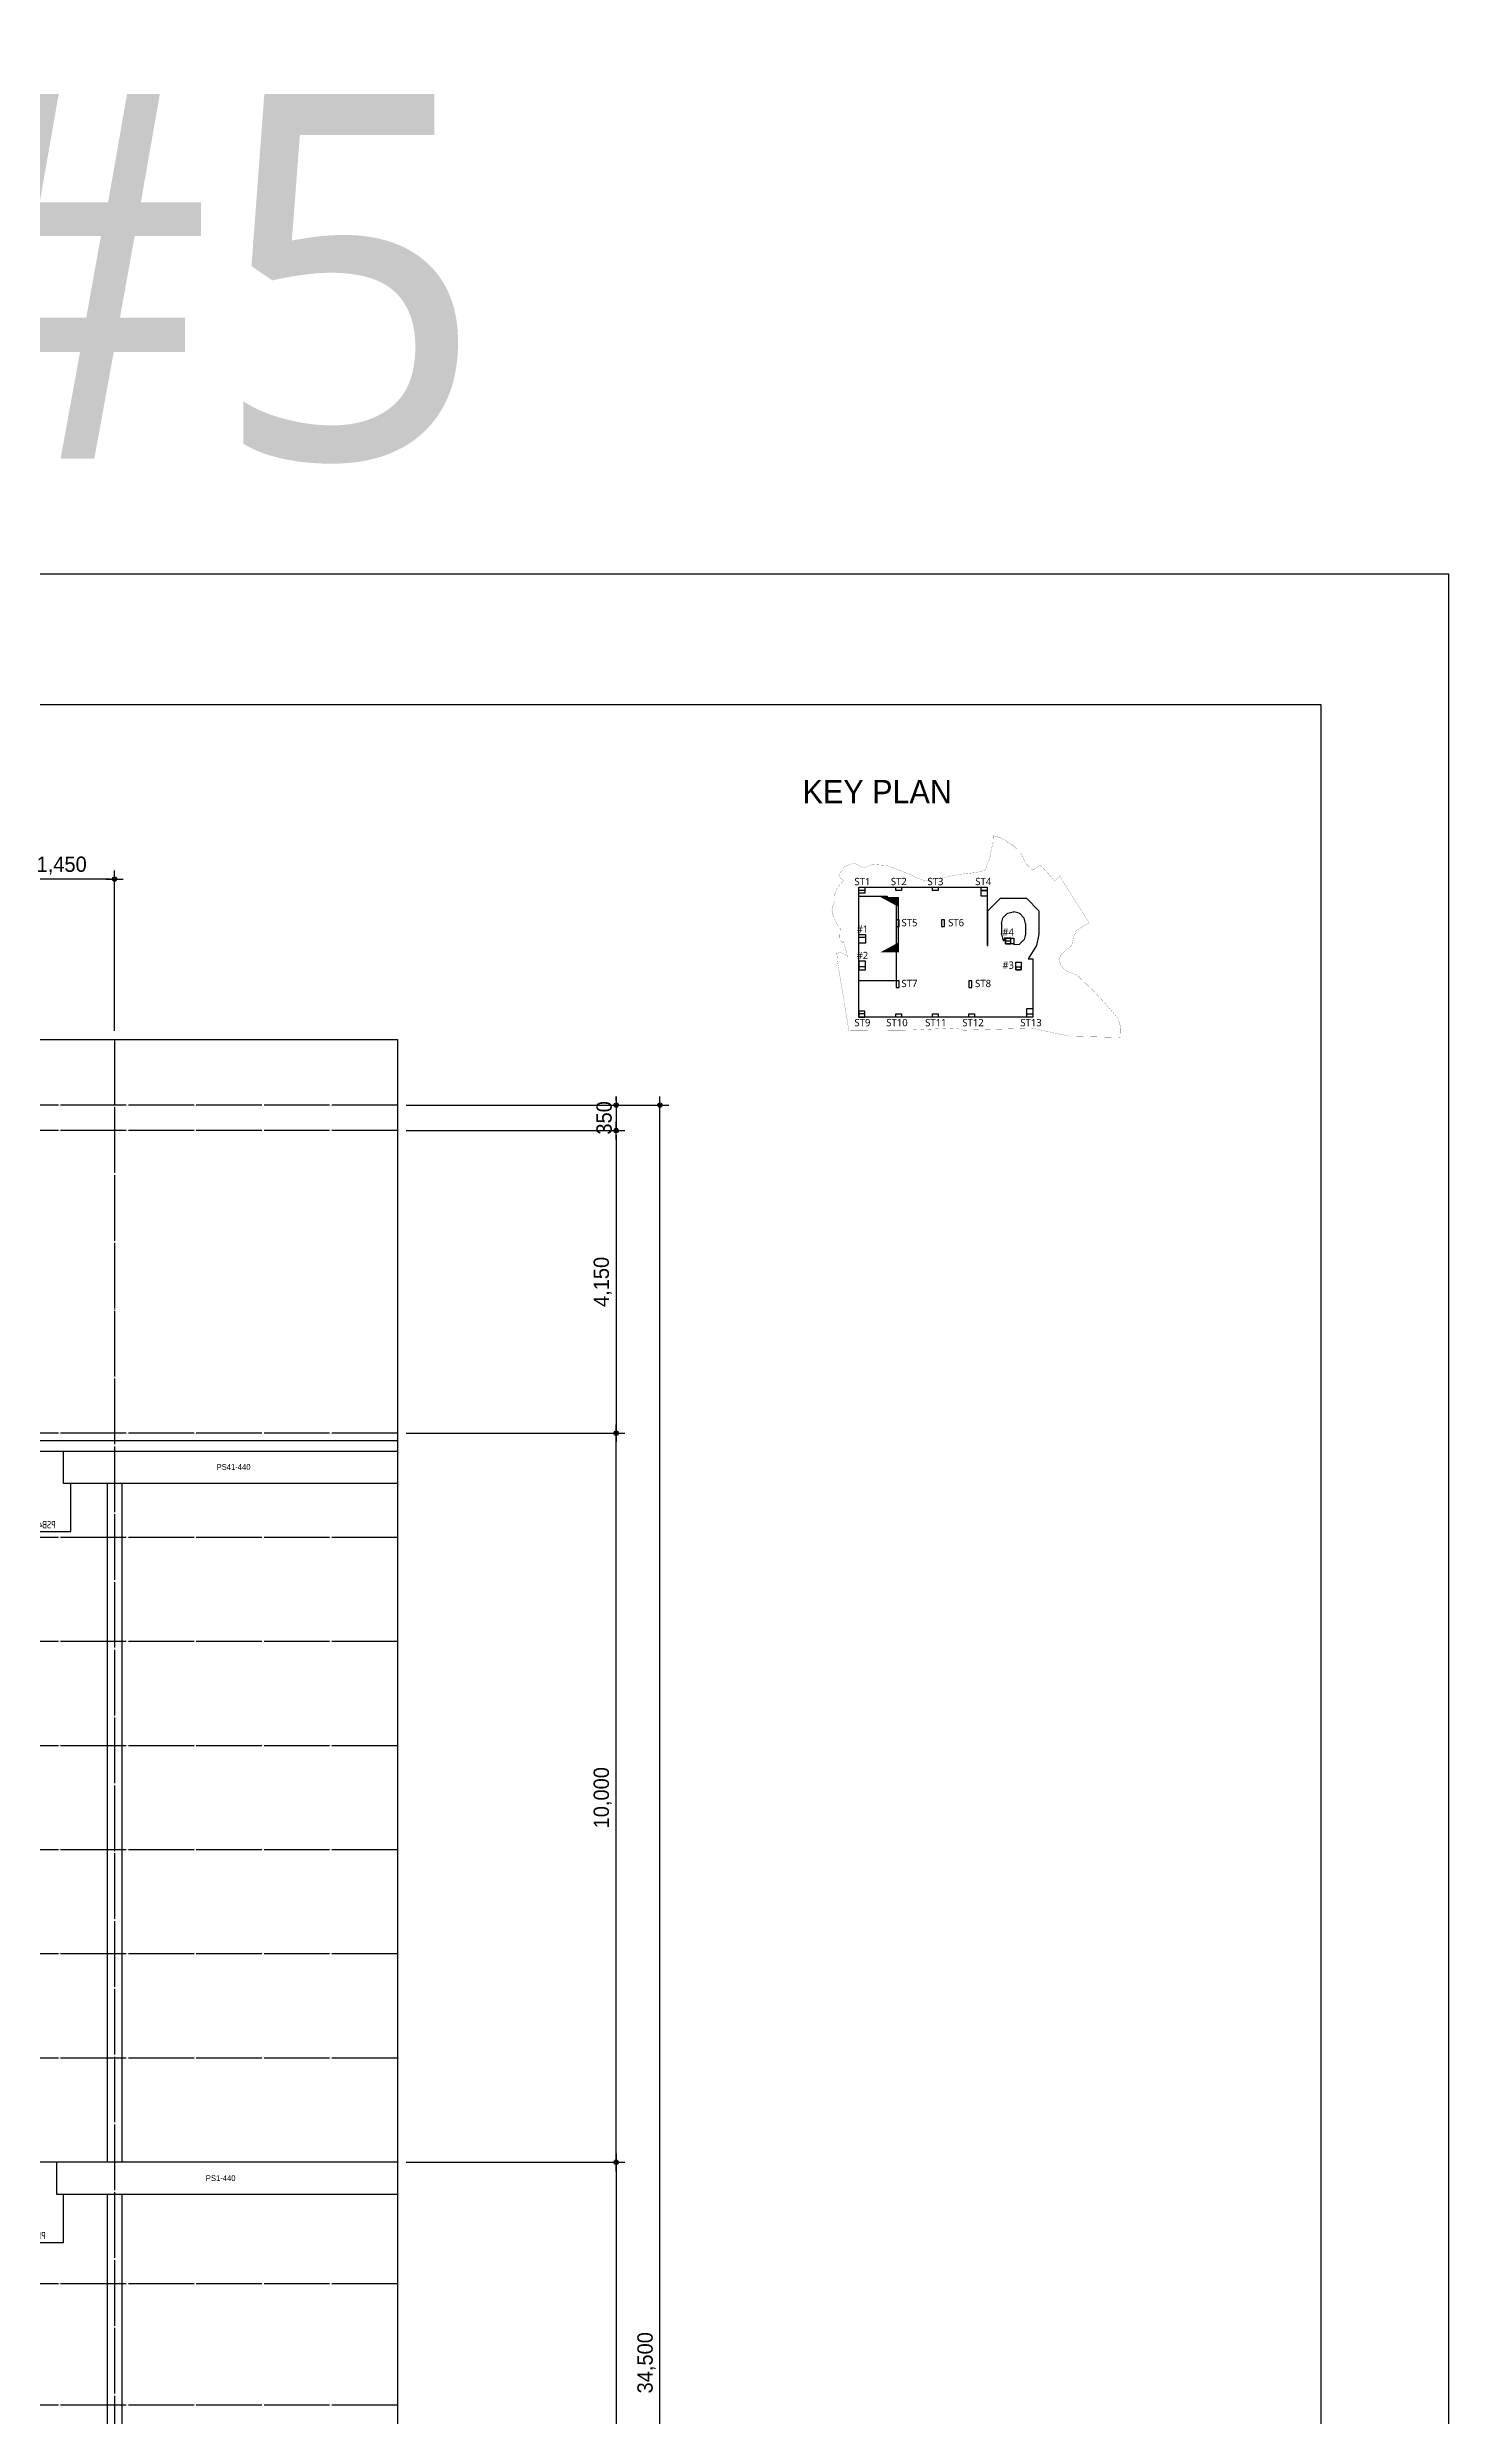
# Model space of a CAD drawing. Header units: millimetres. Extents: x 11948722 to 13111668, y -10771712 to -10232988.
# Drawn here: x 12518945 to 12538163, y -10549436 to -10516940 of the extents above; entities that cross this region are included whole.
import ezdxf
from ezdxf.enums import TextEntityAlignment as Align

# ---------------------------------------------------------------- set-up
doc = ezdxf.new("R2010")
doc.units = ezdxf.units.MM
doc.header["$LTSCALE"] = 150
doc.header["$MEASUREMENT"] = 0
doc.linetypes.add('CEN', pattern=[6.2, 6, -0.1, 0, -0.1])
doc.linetypes.add('Xref-계단단면도$0$PHANTOM', pattern=[2.5, 1.25, -0.25, 0.25, -0.25, 0.25, -0.25])
doc.layers.get('0').update_dxf_attribs({"linetype": 'CONTINUOUS'})
doc.layers.get('Defpoints').update_dxf_attribs({"color": 117, "linetype": 'CONTINUOUS'})
for name, color, linetype in [('A-CON', 2, 'CONTINUOUS'), ('A-ELE-8', 8, 'CONTINUOUS'), ('A-FIN-4', 9, 'CONTINUOUS'), ('A-중심선', 10, 'CEN'), ('CON-C', 2, 'CONTINUOUS'), ('WALb', 3, 'CONTINUOUS'), ('Xref-계단단면도$0$3 dim0', 7, 'CONTINUOUS'), ('Xref-계단단면도$0$TE1', 3, 'CONTINUOUS'), ('Xref-계단단면도$0$TEX', 3, 'CONTINUOUS'), ('Xref-계단단면도$0$WALL', 2, 'CONTINUOUS'), ('Xref-계단단면도$0$사업부지', 6, 'CONTINUOUS')]:
    doc.layers.add(name, color=color, linetype=linetype)
doc.styles.get("Standard").update_dxf_attribs({"font": 'NanumGothic.ttf'})
doc.styles.add('Xref-계단단면도$0$나눔고딕 Se', font='')
doc.styles.add('Xref-계단단면도$0$돋움', font='')
doc.styles.add('나눔고딕 Se', font='NanumGothic.ttf')
doc.styles.get('Xref-계단단면도$0$나눔고딕 Se').set_extended_font_data('Dotum')
doc.styles.get('Xref-계단단면도$0$돋움').set_extended_font_data('Dotum')
doc.dimstyles.new('Xref-계단단면도$0$A1-100', dxfattribs={"dimtxt": 3, "dimasz": 1, "dimexe": 2, "dimexo": 2, "dimgap": 1, "dimtad": 1, "dimdec": 0, "dimzin": 12, "dimdsep": 46, "dimlunit": 6, "dimtxsty": 'Xref-계단단면도$0$나눔고딕 Se', "dimblk1": 'Xref-계단단면도$0$DIMDOT', "dimblk2": 'Xref-계단단면도$0$DIMDOT', "dimsah": 1, "dimcen": -1, "dimdle": 2, "dimclrd": 256, "dimclre": 256, "dimclrt": 3, "dimadec": 0, "dimazin": 0, "dimtfac": 1, "dimtdec": 0, "dimtix": 1, "dimtmove": 2, "dimatfit": 3, "dimldrblk": 'Xref-계단단면도$0$DIMDOT', "dimfxl": 1, "dimtvp": 1, "dimtolj": 1, "dimtzin": 12, "dimlwd": -1, "dimlwe": -1, "dimarcsym": 0})

# ---------------------------------------------------------------- blocks, each defined once
blk = doc.blocks.new('Xref-계단단면도$0$DIMDOT')
at = {"color": 0}
blk.add_line((-2, 0), (2, 0), dxfattribs=at)
for radius in [0.5, 0.25]:
    blk.add_circle((0, 0), radius, dxfattribs=at)
blk = doc.blocks.new('*D957')
at = {"layer": 'Defpoints', "color": 0, "ltscale": 1200}
for p in [(12523746, -10531448), (12527346, -10531448), (12523746, -10565948)]:
    blk.add_point(p, dxfattribs=at)
at = {"layer": 'Xref-계단단면도$0$3 dim0'}
for p, q in [((12523866, -10531448), (12527466, -10531448)), ((12527346, -10565888), (12527346, -10531508)), ((12523866, -10565948), (12527466, -10565948))]:
    blk.add_line(p, q, dxfattribs=at)
at = {"layer": 'Xref-계단단면도$0$3 dim0', "ltscale": 1200, "xscale": 60, "yscale": 60, "zscale": 60}
for p, rotation in [((12527346, -10531448), 90), ((12527346, -10565948), 270)]:
    blk.add_blockref('Xref-계단단면도$0$DIMDOT', p, dxfattribs=dict(at, rotation=rotation))
at = {"layer": 'Xref-계단단면도$0$3 dim0', "color": 3, "ltscale": 1200, "insert": (12527161, -10548698), "char_height": 210, "attachment_point": 5, "rotation": 90, "style": 'Xref-계단단면도$0$나눔고딕 Se'}
blk.add_mtext('\\A1;34,500', dxfattribs=at)
blk = doc.blocks.new('*D958')
at = {"layer": 'Defpoints', "color": 0, "ltscale": 1200}
for p in [(12523746, -10535948), (12526746, -10535948), (12523746, -10545948)]:
    blk.add_point(p, dxfattribs=at)
at = {"layer": 'Xref-계단단면도$0$3 dim0'}
for p, q in [((12523866, -10535948), (12526866, -10535948)), ((12526746, -10545888), (12526746, -10536008)), ((12523866, -10545948), (12526866, -10545948))]:
    blk.add_line(p, q, dxfattribs=at)
at = {"layer": 'Xref-계단단면도$0$3 dim0', "ltscale": 1200, "xscale": 60, "yscale": 60, "zscale": 60}
for p, rotation in [((12526746, -10535948), 90), ((12526746, -10545948), 270)]:
    blk.add_blockref('Xref-계단단면도$0$DIMDOT', p, dxfattribs=dict(at, rotation=rotation))
at = {"layer": 'Xref-계단단면도$0$3 dim0', "color": 3, "ltscale": 1200, "insert": (12526561, -10540948), "char_height": 210, "attachment_point": 5, "rotation": 90, "style": 'Xref-계단단면도$0$나눔고딕 Se'}
blk.add_mtext('\\A1;10,000', dxfattribs=at)
blk = doc.blocks.new('*D959')
at = {"layer": 'Defpoints', "color": 0, "ltscale": 1200}
for p in [(12523746, -10545948), (12523746, -10555948), (12526746, -10555948)]:
    blk.add_point(p, dxfattribs=at)
at = {"layer": 'Xref-계단단면도$0$3 dim0'}
for p, q in [((12523866, -10545948), (12526866, -10545948)), ((12526746, -10546008), (12526746, -10555888)), ((12523866, -10555948), (12526866, -10555948))]:
    blk.add_line(p, q, dxfattribs=at)
at = {"layer": 'Xref-계단단면도$0$3 dim0', "ltscale": 1200, "xscale": 60, "yscale": 60, "zscale": 60}
for p, rotation in [((12526746, -10545948), 90), ((12526746, -10555948), 270)]:
    blk.add_blockref('Xref-계단단면도$0$DIMDOT', p, dxfattribs=dict(at, rotation=rotation))
at = {"layer": 'Xref-계단단면도$0$3 dim0', "color": 3, "ltscale": 1200, "insert": (12526561, -10550948), "char_height": 210, "attachment_point": 5, "rotation": 90, "style": 'Xref-계단단면도$0$나눔고딕 Se'}
blk.add_mtext('\\A1;10,000', dxfattribs=at)
blk = doc.blocks.new('zw$E319')
at = {"layer": 'Xref-계단단면도$0$TEX', "linetype": 'ByBlock'}
blk.add_line((237, 0), (-518, 0), dxfattribs=at)
for points in [[(-518, 0), (-518, 243), (-386, 0)], [(237, 0), (237, 243), (105, 0)]]:
    blk.add_solid(points, dxfattribs=at)
blk = doc.blocks.new('A$C70812429')
at = {"layer": 'Xref-계단단면도$0$WALL', "color": 7}
for p, q in [((289377, -159419), (291069, -153102)), ((289377, -159419), (289377, -171419)), ((289377, -172419), (289377, -171419)), ((291069, -153102), (291569, -152236)), ((291569, -152236), (296194, -147612)), ((296194, -147612), (297060, -147112)), ((297060, -147112), (303377, -145419)), ((303377, -145419), (304377, -145419)), ((310694, -147112), (304377, -145419)), ((310694, -147112), (311560, -147612)), ((316184, -152236), (311560, -147612)), ((316184, -152236), (316684, -153102)), ((318377, -159419), (316684, -153102)), ((318377, -159419), (318377, -160419)), ((318377, -160419), (318377, -171419)), ((318377, -171419), (318377, -172419)), ((289377, -172419), (291091, -178724)), ((291591, -179590), (291091, -178724)), ((291591, -179590), (292103, -180099)), ((292700, -177089), (292700, -179851)), ((294457, -177089), (292700, -177089)), ((304357, -183889), (304357, -185119)), ((310672, -184689), (304377, -185119)), ((311538, -184189), (310672, -184689)), ((316162, -179590), (311538, -184189)), ((316662, -178724), (316162, -179590)), ((318377, -172419), (316662, -178724))]:
    blk.add_line(p, q, dxfattribs=at)
for points in [[(124627, -122919), (117477, -122919), (117477, -115719), (124627, -115719)], [(124627, -119519), (117477, -119519), (117477, -115719), (124627, -115719)], [(162477, -228719), (117477, -228719), (117477, -126519), (151477, -126519), (151477, -130019), (162477, -130069)], [(168977, -119669), (162077, -119669), (162077, -115719), (168977, -115719)], [(212977, -119669), (206077, -119669), (206077, -115719), (212977, -115719)], [(272277, -119669), (265127, -119669), (265127, -115719), (272277, -115719)], [(265127, -119669), (272277, -119669), (272277, -126419), (265127, -126419)], [(162477, -155200), (162477, -163200), (166127, -163200), (166127, -155200)], [(217224, -155200), (217224, -163200), (220874, -163200), (220874, -155200)], [(125477, -183119), (117477, -183119), (117477, -172719), (125477, -172719)], [(125477, -176369), (117477, -176369), (117477, -172719), (125477, -172719)], [(304377, -183889), (294477, -183889), (294477, -177089), (304377, -177089)], [(300827, -177089), (294477, -177089), (294477, -183889), (300827, -183889)], [(300827, -180639), (294477, -180639), (294477, -183889), (300827, -183889)], [(125477, -205119), (117477, -205119), (117477, -215519), (125477, -215519)], [(125477, -211869), (117477, -211869), (117477, -215519), (125477, -215519)], [(162477, -228719), (162477, -236719), (166127, -236719), (166127, -228719)], [(250077, -228719), (250077, -236719), (253727, -236719), (253727, -228719)], [(313027, -215319), (306877, -215319), (306877, -206019), (313027, -206019)], [(313027, -212069), (306877, -212069), (306877, -215319), (313027, -215319)], [(124627, -265219), (117477, -265219), (117477, -272519), (124627, -272519)], [(124627, -268719), (117477, -268719), (117477, -272519), (124627, -272519)], [(162077, -268569), (168977, -268569), (168977, -272519), (162077, -272519)], [(206077, -268569), (212977, -268569), (212977, -272519), (206077, -272519)], [(250077, -268569), (256977, -268569), (256977, -272519), (250077, -272519)], [(320127, -261969), (327277, -261969), (327277, -272519), (320127, -272519)], [(320127, -268719), (327277, -268719), (327277, -272519), (320127, -272519)]]:
    blk.add_lwpolyline(points, close=True, dxfattribs=at)
blk.add_lwpolyline([(327277, -272519), (117477, -272519), (117477, -115719), (272277, -115719), (272277, -186219), (273077, -186219), (273077, -144295), (288252, -129119), (319501, -129119), (334677, -144295), (334677, -172496), (331727, -185965), (321692, -201994), (327277, -201994), (327277, -272519)], dxfattribs=at)
blk.add_arc((292350, -179851), 350, 225.155035, 0, dxfattribs=at)
at = {"layer": 'Xref-계단단면도$0$사업부지', "color": 1, "linetype": 'Xref-계단단면도$0$PHANTOM', "const_width": 189, "flags": 128}
blk.add_lwpolyline([(97778, -182562), (94159, -179240), (94762, -165477), (92418, -162912), (88764, -156063), (85967, -149695), (84751, -143756), (86069, -137823), (88188, -132949), (88235, -124327), (91497, -115888), (98026, -108642), (98784, -107396), (95194, -104952), (93053, -100732), (95975, -96700), (100526, -90421), (111288, -86481), (123099, -92574), (134051, -88243), (151282, -89467), (169234, -96476), (179910, -100643), (187103, -104288), (197773, -108293), (225036, -103011), (239918, -100023), (258939, -97967), (270281, -95108), (271992, -88091), (274658, -83053), (276202, -76809), (276867, -71625), (279724, -60353), (279301, -53218), (288605, -56251), (294513, -59227), (298230, -62774), (302460, -64226), (312409, -73953), (315098, -78534), (318547, -86957), (327224, -95061), (332642, -91564), (336541, -89047), (346711, -100125), (352007, -106284), (353979, -108578), (359555, -101928), (374892, -126588), (390086, -150565), (395380, -159014), (387488, -162906), (379505, -168671), (376096, -176979), (375041, -183641), (373297, -186875), (361715, -196579), (358701, -203210), (360939, -209038), (365022, -214834), (370252, -218059), (380720, -221942), (396324, -236773), (400613, -240850), (407234, -248027), (414278, -255665), (429731, -273646), (433256, -283950), (432893, -297063), (371368, -295615), (327193, -285905), (308632, -286424), (243708, -288288), (234006, -285635), (179591, -288111), (105280, -288771), (91225, -203609), (91599, -199622), (89663, -195448), (94651, -194696), (94653, -194696), (94653, -194696), (94655, -194696), (100506, -196721), (103538, -199201), (98880, -181445), (97778, -182562), (94159, -179240)], close=True, dxfattribs=at)
at = {"layer": 'Defpoints', "style": '나눔고딕 Se'}
for s, p in [('ST1', (121603, -113213)), ('ST2', (165552, -113213)), ('ST3', (209789, -113213)), ('ST4', (267472, -113213)), ('#1', (121603, -170655)), ('ST5', (178387, -162807)), ('ST6', (234705, -162807)), ('#4', (297539, -174248)), ('#2', (121603, -202516)), ('ST7', (178387, -236297)), ('ST8', (267286, -236297)), ('#3', (297539, -214144)), ('ST9', (121603, -283507)), ('ST10', (163364, -283507)), ('ST11', (210218, -283507)), ('ST12', (255180, -283507)), ('ST13', (325089, -283507))]:
    blk.add_text(s, height=8800.7, dxfattribs=at).set_placement(p, align=Align.CENTER)
blk = doc.blocks.new('*D1045')
at = {"layer": 'Defpoints', "color": 0, "ltscale": 1200}
for p in [(12518416, -10528348), (12518416, -10530548), (12519866, -10530548)]:
    blk.add_point(p, dxfattribs=at)
at = {"layer": 'Xref-계단단면도$0$3 dim0'}
for p, q in [((12518416, -10530428), (12518416, -10528228)), ((12519806, -10528348), (12518476, -10528348)), ((12519866, -10530428), (12519866, -10528228))]:
    blk.add_line(p, q, dxfattribs=at)
at = {"layer": 'Xref-계단단면도$0$3 dim0', "ltscale": 1200, "xscale": 60, "yscale": 60, "zscale": 60, "rotation": 180}
blk.add_blockref('Xref-계단단면도$0$DIMDOT', (12518416, -10528348), dxfattribs=at)
at = {"layer": 'Xref-계단단면도$0$3 dim0', "ltscale": 1200, "xscale": 60, "yscale": 60, "zscale": 60}
blk.add_blockref('Xref-계단단면도$0$DIMDOT', (12519866, -10528348), dxfattribs=at)
at = {"layer": 'Xref-계단단면도$0$3 dim0', "color": 3, "ltscale": 1200, "insert": (12519141, -10528163), "char_height": 210, "attachment_point": 5, "style": 'Xref-계단단면도$0$나눔고딕 Se'}
blk.add_mtext('\\A1;1,450', dxfattribs=at)
blk = doc.blocks.new('*D1241')
at = {"layer": 'Defpoints', "color": 0, "ltscale": 1200}
for p in [(12523746, -10531798), (12523746, -10535948), (12526746, -10535948)]:
    blk.add_point(p, dxfattribs=at)
at = {"layer": 'Xref-계단단면도$0$3 dim0'}
for p, q in [((12523866, -10531798), (12526866, -10531798)), ((12526746, -10531858), (12526746, -10535888)), ((12523866, -10535948), (12526866, -10535948))]:
    blk.add_line(p, q, dxfattribs=at)
at = {"layer": 'Xref-계단단면도$0$3 dim0', "ltscale": 1200, "xscale": 60, "yscale": 60, "zscale": 60}
for p, rotation in [((12526746, -10531798), 90), ((12526746, -10535948), 270)]:
    blk.add_blockref('Xref-계단단면도$0$DIMDOT', p, dxfattribs=dict(at, rotation=rotation))
at = {"layer": 'Xref-계단단면도$0$3 dim0', "color": 3, "ltscale": 1200, "insert": (12526561, -10533873), "char_height": 210, "attachment_point": 5, "rotation": 90, "style": 'Xref-계단단면도$0$나눔고딕 Se'}
blk.add_mtext('\\A1;4,150', dxfattribs=at)
blk = doc.blocks.new('*D1242')
at = {"layer": 'Defpoints', "color": 0, "ltscale": 1200}
for p in [(12523746, -10531448), (12523746, -10531798), (12526746, -10531798)]:
    blk.add_point(p, dxfattribs=at)
at = {"layer": 'Xref-계단단면도$0$3 dim0'}
for p, q in [((12526746, -10531388), (12526746, -10531328)), ((12523866, -10531448), (12526866, -10531448)), ((12526746, -10531448), (12526746, -10531798)), ((12523866, -10531798), (12526866, -10531798)), ((12526746, -10531858), (12526746, -10531918))]:
    blk.add_line(p, q, dxfattribs=at)
at = {"layer": 'Xref-계단단면도$0$3 dim0', "ltscale": 1200, "xscale": 60, "yscale": 60, "zscale": 60}
for p, rotation in [((12526746, -10531448), 270), ((12526746, -10531798), 90)]:
    blk.add_blockref('Xref-계단단면도$0$DIMDOT', p, dxfattribs=dict(at, rotation=rotation))
at = {"layer": 'Xref-계단단면도$0$3 dim0', "color": 3, "ltscale": 1200, "insert": (12526581, -10531623), "char_height": 210, "attachment_point": 5, "rotation": 90, "style": 'Xref-계단단면도$0$나눔고딕 Se'}
blk.add_mtext('\\A1;350', dxfattribs=at)
blk = doc.blocks.new('PSB43')
at = {"layer": 'CON-C', "ltscale": 1200, "flags": 128}
blk.add_lwpolyline([(-350, 0), (-350, 660), (-250, 660), (-250, 1100), (350, 1100), (350, 0)], close=True, dxfattribs=at)
at = {"layer": 'Defpoints', "color": 1, "width": 0.8}
blk.add_text('PSB43', height=99.8, dxfattribs=at).set_placement((-144, 96), align=Align.MIDDLE_LEFT)
blk = doc.blocks.new('PB1')
at = {"layer": 'CON-C', "ltscale": 1200, "flags": 128}
blk.add_lwpolyline([(-300, 0), (-300, 660), (-210, 660), (-210, 1100), (300, 1100), (300, 0)], close=True, dxfattribs=at)
at = {"layer": 'Defpoints', "color": 1, "width": 0.8}
blk.add_text('PB1', height=99.8, dxfattribs=at).set_placement((-57, 96), align=Align.MIDDLE_LEFT)

msp = doc.modelspace()

# ---------------------------------------------------------------- linework, layer by layer
at = {"layer": 'A-ELE-8'}
msp.add_line((12523746.5, -10536638.2), (12519265.8, -10536638.2), dxfattribs=at)
at = {"layer": 'A-FIN-4'}
msp.add_line((12518565.8, -10536048.2), (12523746.5, -10536048.2), dxfattribs=at)
at = {"layer": 'A-중심선'}
for p, q in [((12519865.8, -10530548.2), (12519865.8, -10579644.2)), ((12523746.5, -10531448.2), (12506120.5, -10531448.2)), ((12523746.5, -10531798.2), (12506120.5, -10531798.2)), ((12523746.5, -10535948.2), (12506120.5, -10535948.2)), ((12523746.5, -10537376.7), (12506120.5, -10537376.7)), ((12523746.5, -10538805.3), (12506120.5, -10538805.3)), ((12523746.5, -10540233.9), (12506120.5, -10540233.9)), ((12523746.5, -10541662.4), (12506120.5, -10541662.4)), ((12523746.5, -10543091), (12506120.5, -10543091)), ((12523746.5, -10544519.6), (12506120.5, -10544519.6)), ((12523746.5, -10545948.2), (12506120.5, -10545948.2)), ((12523746.5, -10547614.8), (12506120.5, -10547614.8)), ((12523746.5, -10549281.5), (12506120.5, -10549281.5))]:
    msp.add_line(p, q, dxfattribs=at)
at = {"layer": 'CON-C', "ltscale": 1200}
for p, q in [((12523746.5, -10536198.2), (12519165.8, -10536198.2)), ((12523746.5, -10536638.2), (12519265.8, -10536638.2))]:
    msp.add_line(p, q, dxfattribs=at)
for points in [[(12523746.5, -10545948.2), (12519075.8, -10545948.2)], [(12523746.5, -10546388.2), (12519165.8, -10546388.2)]]:
    msp.add_lwpolyline(points, dxfattribs=at)
at = {"layer": 'Defpoints', "ltscale": 1200}
for points in [[(12493612.7, -10524159.4), (12538162.7, -10524159.4), (12538162.7, -10587159.4), (12493612.7, -10587159.4)], [(12495465.7, -10580484.4), (12536415.7, -10580484.4), (12536415.7, -10525959.4), (12495465.7, -10525959.4)], [(12506120.5, -10530548.2), (12523746.5, -10530548.2), (12523746.5, -10580206.1), (12506120.5, -10580206.1)]]:
    msp.add_lwpolyline(points, close=True, dxfattribs=at)
at = {"layer": 'WALb', "ltscale": 1200}
for p, q in [((12519765.8, -10536638.2), (12519765.8, -10545948.2)), ((12519965.8, -10536638.2), (12519965.8, -10545948.2)), ((12519765.8, -10546388.2), (12519765.8, -10555948.2)), ((12519965.8, -10546388.2), (12519965.8, -10555948.2))]:
    msp.add_line(p, q, dxfattribs=at)

# ---------------------------------------------------------------- block references
at = {"ltscale": 1200, "rotation": 90}
msp.add_blockref('zw$E319', (12530615.5, -10528832.4), dxfattribs=at)
at = {"layer": 'A-CON', "xscale": 0.01136278695017933, "yscale": 0.01136278695017933, "zscale": 0.01136278695017933}
msp.add_blockref('A$C70812429', (12528741.2, -10527144.5), dxfattribs=at)
at = {"layer": 'CON-C', "ltscale": 1200, "xscale": -1}
for name, p in [('PSB43', (12518915.8, -10537298.2)), ('PB1', (12518865.8, -10547048.2))]:
    msp.add_blockref(name, p, dxfattribs=at)

# ---------------------------------------------------------------- texts
at = {"layer": 'Defpoints', "style": '나눔고딕 Se'}
msp.add_text('계단실#5', height=5000, dxfattribs=at).set_placement((12511570.7, -10522580.2), align=Align.CENTER)
at = {"layer": 'Defpoints', "style": 'Xref-계단단면도$0$돋움'}
for s, p in [('PS41-440', (12521265.7, -10536450.5)), ('PS1-440', (12521118, -10546205.6, -94135))]:
    msp.add_text(s, height=80, dxfattribs=at).set_placement(p)
at = {"layer": 'Xref-계단단면도$0$TE1', "style": 'Xref-계단단면도$0$나눔고딕 Se'}
msp.add_text('KEY PLAN', height=320, dxfattribs=at).set_placement((12529302.9, -10527147.8), align=Align.MIDDLE_LEFT)

# ---------------------------------------------------------------- dimensions: what is measured, and where the dimension line sits
at = {"layer": 'Xref-계단단면도$0$3 dim0'}
for base, p1, p2, angle, picture, middle in [((12518415.8, -10528348.2), (12519865.8, -10530548.2), (12518415.8, -10530548.2), 180, '*D1045', (12519140.8, -10528162.8)), ((12527346.5, -10531448.2), (12523746.5, -10565948.2), (12523746.5, -10531448.2), 90, '*D957', (12527161.1, -10548698.2)), ((12526746.5, -10531798.2), (12523746.5, -10531448.2), (12523746.5, -10531798.2), 90, '*D1242', (12526581.3, -10531623.2)), ((12526746.5, -10535948.2), (12523746.5, -10531798.2), (12523746.5, -10535948.2), 90, '*D1241', (12526561.1, -10533873.2)), ((12526746.5, -10535948.2), (12523746.5, -10545948.2), (12523746.5, -10535948.2), 270, '*D958', (12526561.1, -10540948.2)), ((12526746.5, -10555948.2), (12523746.5, -10545948.2), (12523746.5, -10555948.2), 90, '*D959', (12526561.1, -10550948.2))]:
    dim = msp.add_linear_dim(base=base, p1=p1, p2=p2, angle=angle, dimstyle='Xref-계단단면도$0$A1-100', override={"dimscale": 60, "dimtxt": 3.5}, dxfattribs=at)
    dim.commit()
    dim.dimension.update_dxf_attribs({"geometry": picture, "text_midpoint": middle})

doc.saveas('drawing.dxf')
